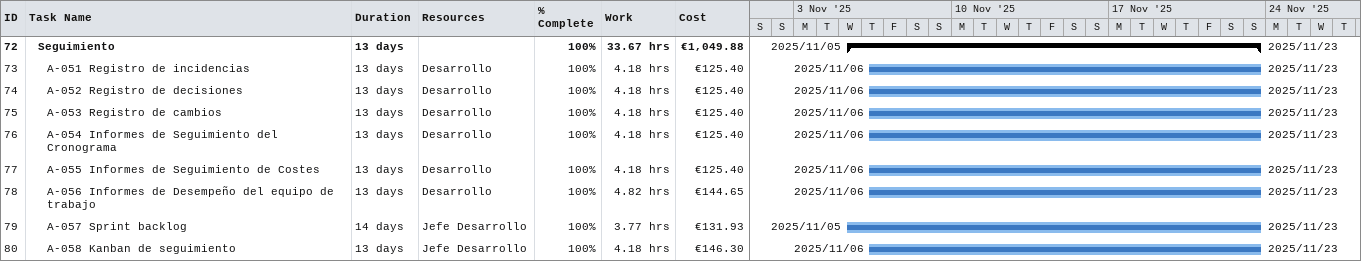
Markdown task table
| ID | Level | Task | Duration | Start | Finish | Resources | % complete | Work (h) | Cost (€) |
|---|---|---|---|---|---|---|---|---|---|
| 72 | 2 | **Seguimiento** | 13d | 2025-11-05 | 2025-11-23 |  | 100 | 33.67 | 1049.88 |
| 73 | 3 | A-051 Registro de incidencias | 13d | 2025-11-06 | 2025-11-23 | Desarrollo | 100 | 4.18 | 125.40 |
| 74 | 3 | A-052 Registro de decisiones | 13d | 2025-11-06 | 2025-11-23 | Desarrollo | 100 | 4.18 | 125.40 |
| 75 | 3 | A-053 Registro de cambios | 13d | 2025-11-06 | 2025-11-23 | Desarrollo | 100 | 4.18 | 125.40 |
| 76 | 3 | A-054 Informes de Seguimiento del Cronograma | 13d | 2025-11-06 | 2025-11-23 | Desarrollo | 100 | 4.18 | 125.40 |
| 77 | 3 | A-055 Informes de Seguimiento de Costes | 13d | 2025-11-06 | 2025-11-23 | Desarrollo | 100 | 4.18 | 125.40 |
| 78 | 3 | A-056 Informes de Desempeño del equipo de trabajo | 13d | 2025-11-06 | 2025-11-23 | Desarrollo | 100 | 4.82 | 144.65 |
| 79 | 3 | A-057 Sprint backlog | 14d | 2025-11-05 | 2025-11-23 | Jefe Desarrollo | 100 | 3.77 | 131.93 |
| 80 | 3 | A-058 Kanban de seguimiento | 13d | 2025-11-06 | 2025-11-23 | Jefe Desarrollo | 100 | 4.18 | 146.30 |
